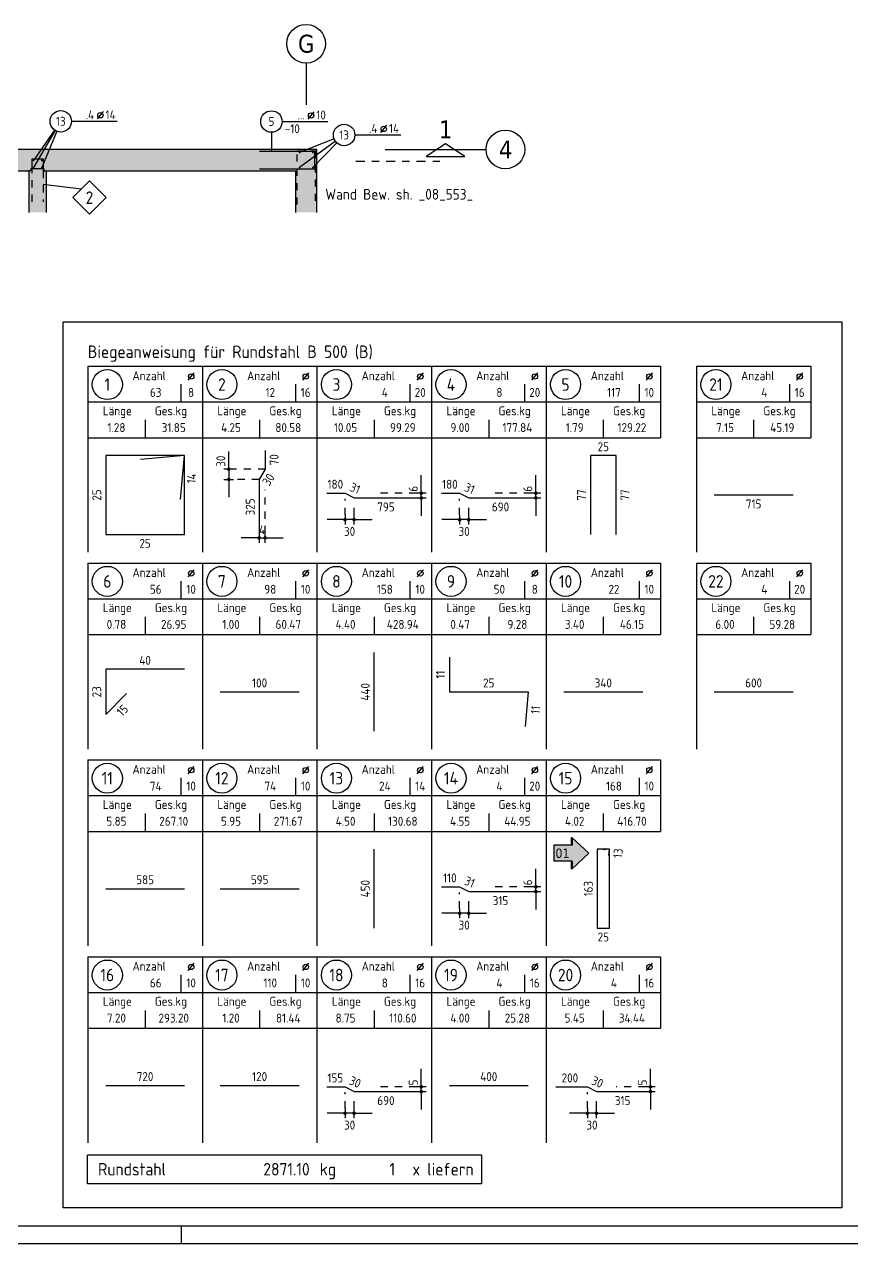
# Model space of a CAD drawing. Extents: x 40 to 135.7, y -30.7 to 14.6.
# Drawn here: x 78.21 to 89.77, y -19.01 to -1.98 of the extents above; entities that cross this region are included whole.
import ezdxf
from ezdxf.enums import TextEntityAlignment as Align

# ---------------------------------------------------------------- set-up
doc = ezdxf.new("R2010")
doc.units = 0
doc.header["$LTSCALE"] = 0.5
for name, pattern in [('AUSGEZOGEN', [1000.01, 1000, 0.01]), ('HIDDEN2', [0.187, 0.125, -0.062]), ('HIDDEN4', [0.12, 0.02, -0.1]), ('PUNKT', [0.175, 0.05, -0.125]), ('STRICHPUNKT2', [0.55, 0.25, -0.125, 0.05, -0.125])]:
    doc.linetypes.add(name, pattern=pattern)
for name, color, linetype in [('ACHSEN', 7, 'Continuous'), ('BETON', 7, 'Continuous'), ('DRUEBER', 7, 'Continuous'), ('EG', 7, 'Continuous'), ('grau_hell', 7, 'Continuous'), ('grau_mittel', 7, 'Continuous'), ('HBT', 7, 'Continuous'), ('HILFE', 7, 'Continuous'), ('index', 7, 'Continuous'), ('MASSE', 7, 'Continuous'), ('OBJEKT', 7, 'Continuous'), ('RAHMEN', 7, 'Continuous'), ('RND', 7, 'Continuous'), ('RND_BILD', 7, 'Continuous'), ('SCHNITTE', 7, 'Continuous'), ('SFP_Achsen', 7, 'Continuous'), ('TEXT', 7, 'Continuous')]:
    doc.layers.add(name, color=color, linetype=linetype)
doc.styles.add('helv', font='tahoma.ttf')
doc.styles.add('txt', font='isocp.shx')
doc.dimstyles.new('DOT_I', dxfattribs={"dimscale": 0.5, "dimtxt": 0.25, "dimasz": 0.25, "dimexe": 0.1, "dimexo": 0.3, "dimgap": 0.1, "dimtad": 1, "dimdec": 3, "dimzin": 3, "dimtxsty": 'txt', "dimblk": 'DOT', "dimblk1": 'DOT', "dimblk2": 'DOT', "dimsah": 1, "dimcen": 0.1, "dimse1": 1, "dimse2": 1, "dimazin": 0, "dimtfac": 1, "dimtdec": 4, "dimtix": 1, "dimtmove": 2, "dimatfit": 3, "dimfxl": 0, "dimtvp": 1, "dimtolj": 1, "dimtzin": 0, "dimarcsym": 0})

# ---------------------------------------------------------------- blocks, each defined once
blk = doc.blocks.new('SCHN-1')
at = {"layer": 'SCHNITTE', "color": 5, "linetype": 'Continuous'}
blk.add_lwpolyline([(0.54, 0.125), (0, 0.485), (-0.54, 0.125)], close=True, dxfattribs=at)
at = {"layer": 'SCHNITTE', "color": 6, "linetype": 'Continuous', "style": 'helv'}
blk.add_attdef('SCHN-1', text='', height=0.5, dxfattribs=at).set_placement((0, 0.635), align=Align.CENTER)
blk = doc.blocks.new('RND_LEI')
at = {"layer": 'RND', "color": 7, "linetype": 'Continuous'}
blk.add_line((1.022, 0.066), (1.19, 0.27), dxfattribs=at)
for centre, radius in [((0, 0), 0.3), ((1.106, 0.168), 0.075)]:
    blk.add_circle(centre, radius, dxfattribs=at)
at = {"layer": 'RND', "color": 7, "linetype": 'Continuous', "style": 'txt'}
blk.add_attdef('POSL', text='', height=0.25, dxfattribs=at).set_placement((0, 0), align=Align.MIDDLE)
blk.add_attdef('ANZ', text='', height=0.25, dxfattribs=at).set_placement((0.931, 0.057), align=Align.RIGHT)
for tag, p in [('DUM', (1.253, 0.057)), ('ABSTD', (1.674, 0.057)), ('POSTXT', (0.374, -0.327))]:
    blk.add_attdef(tag, p, '', height=0.25, dxfattribs=at)
blk = doc.blocks.new('DOT')
at = {"layer": 'MASSE', "color": 7, "linetype": 'Continuous'}
for p, q in [((0, 0), (-1, 0)), ((0, 0.54), (0, -0.54))]:
    blk.add_line(p, q, dxfattribs=at)
at = {"layer": 'MASSE', "color": 7, "linetype": 'Continuous', "const_width": 0.2}
blk.add_lwpolyline([(-0.1, 0, 1), (0.1, 0, 1)], format="xyb", close=True, dxfattribs=at)
blk = doc.blocks.new('*D52')
at = {"layer": 'DEFPOINTS', "color": 0, "linetype": 'AUSGEZOGEN', "transparency": 16777216}
for p in [(81.492, -9.152), (81.576, -9.152), (81.576, -9.152)]:
    blk.add_point(p, dxfattribs=at)
at = {"layer": 'RND_BILD', "color": 0, "linetype": 'AUSGEZOGEN', "lineweight": -2, "transparency": 16777216}
for p, q in [((81.367, -9.152), (81.242, -9.152)), ((81.492, -9.152), (81.576, -9.152)), ((81.701, -9.152), (81.826, -9.152))]:
    blk.add_line(p, q, dxfattribs=at)
at = {"layer": 'RND_BILD', "color": 0, "linetype": 'AUSGEZOGEN', "lineweight": -2, "transparency": 16777216, "xscale": 0.125, "yscale": 0.125, "zscale": 0.125}
blk.add_blockref('DOT', (81.492, -9.152), dxfattribs=at)
at = {"layer": 'RND_BILD', "color": 0, "linetype": 'AUSGEZOGEN', "lineweight": -2, "transparency": 16777216, "xscale": 0.125, "yscale": 0.125, "zscale": 0.125, "rotation": 180}
blk.add_blockref('DOT', (81.576, -9.152), dxfattribs=at)
at = {"layer": 'RND_BILD', "color": 0, "linetype": 'AUSGEZOGEN', "transparency": 16777216, "insert": (81.534, -9.039), "char_height": 0.125, "attachment_point": 5, "style": 'txt'}
blk.add_mtext('\\A1;4', dxfattribs=at)
blk = doc.blocks.new('*D53')
at = {"layer": 'DEFPOINTS', "color": 0, "linetype": 'AUSGEZOGEN', "transparency": 16777216}
for p in [(81.068, -8.192), (81.068, -8.334), (81.068, -8.334)]:
    blk.add_point(p, dxfattribs=at)
at = {"layer": 'MASSE', "color": 0, "linetype": 'AUSGEZOGEN', "lineweight": -2, "transparency": 16777216}
for p, q in [((81.068, -8.067), (81.068, -7.942)), ((81.068, -8.192), (81.068, -8.334)), ((81.068, -8.459), (81.068, -8.584))]:
    blk.add_line(p, q, dxfattribs=at)
at = {"layer": 'MASSE', "color": 0, "linetype": 'AUSGEZOGEN', "lineweight": -2, "transparency": 16777216, "xscale": 0.125, "yscale": 0.125, "zscale": 0.125}
for p, rotation in [((81.068, -8.192), 270), ((81.068, -8.334), 90)]:
    blk.add_blockref('DOT', p, dxfattribs=dict(at, rotation=rotation))
at = {"layer": 'MASSE', "color": 0, "linetype": 'AUSGEZOGEN', "transparency": 16777216, "insert": (80.956, -8.079), "char_height": 0.125, "attachment_point": 5, "rotation": 90, "style": 'txt'}
blk.add_mtext('\\A1;30', dxfattribs=at)
blk = doc.blocks.new('*D56')
at = {"layer": 'DEFPOINTS', "color": 0, "linetype": 'AUSGEZOGEN', "transparency": 16777216}
for p in [(83.757, -8.526), (83.757, -8.526), (83.757, -8.593)]:
    blk.add_point(p, dxfattribs=at)
at = {"layer": 'RND_BILD', "color": 0, "linetype": 'AUSGEZOGEN', "lineweight": -2, "transparency": 16777216}
for p, q in [((83.757, -8.401), (83.757, -8.276)), ((83.757, -8.593), (83.757, -8.526)), ((83.757, -8.718), (83.757, -8.843))]:
    blk.add_line(p, q, dxfattribs=at)
at = {"layer": 'RND_BILD', "color": 0, "linetype": 'AUSGEZOGEN', "lineweight": -2, "transparency": 16777216, "xscale": 0.125, "yscale": 0.125, "zscale": 0.125}
for p, rotation in [((83.757, -8.526), 270), ((83.757, -8.593), 90)]:
    blk.add_blockref('DOT', p, dxfattribs=dict(at, rotation=rotation))
at = {"layer": 'RND_BILD', "color": 0, "linetype": 'AUSGEZOGEN', "transparency": 16777216, "insert": (83.644, -8.465), "char_height": 0.125, "attachment_point": 5, "rotation": 90, "style": 'txt'}
blk.add_mtext('\\A1;6', dxfattribs=at)
blk = doc.blocks.new('*D57')
at = {"layer": 'DEFPOINTS', "color": 0, "linetype": 'AUSGEZOGEN', "transparency": 16777216}
for p in [(82.692, -8.896), (82.692, -8.896), (82.819, -8.896)]:
    blk.add_point(p, dxfattribs=at)
at = {"layer": 'MASSE', "color": 0, "linetype": 'AUSGEZOGEN', "lineweight": -2, "transparency": 16777216}
for p, q in [((82.567, -8.896), (82.442, -8.896)), ((82.819, -8.896), (82.692, -8.896)), ((82.944, -8.896), (83.069, -8.896))]:
    blk.add_line(p, q, dxfattribs=at)
at = {"layer": 'MASSE', "color": 0, "linetype": 'AUSGEZOGEN', "lineweight": -2, "transparency": 16777216, "xscale": 0.125, "yscale": 0.125, "zscale": 0.125}
blk.add_blockref('DOT', (82.692, -8.896), dxfattribs=at)
at = {"layer": 'MASSE', "color": 0, "linetype": 'AUSGEZOGEN', "lineweight": -2, "transparency": 16777216, "xscale": 0.125, "yscale": 0.125, "zscale": 0.125, "rotation": 180}
blk.add_blockref('DOT', (82.819, -8.896), dxfattribs=at)
at = {"layer": 'MASSE', "color": 0, "linetype": 'AUSGEZOGEN', "transparency": 16777216, "insert": (82.755, -9.061), "char_height": 0.125, "attachment_point": 5, "style": 'txt'}
blk.add_mtext('\\A1;30', dxfattribs=at)
blk = doc.blocks.new('*D58')
at = {"layer": 'DEFPOINTS', "color": 0, "linetype": 'AUSGEZOGEN', "transparency": 16777216}
for p in [(85.357, -8.526), (85.357, -8.526), (85.357, -8.593)]:
    blk.add_point(p, dxfattribs=at)
at = {"layer": 'RND_BILD', "color": 0, "linetype": 'AUSGEZOGEN', "lineweight": -2, "transparency": 16777216}
for p, q in [((85.357, -8.401), (85.357, -8.276)), ((85.357, -8.593), (85.357, -8.526)), ((85.357, -8.718), (85.357, -8.843))]:
    blk.add_line(p, q, dxfattribs=at)
at = {"layer": 'RND_BILD', "color": 0, "linetype": 'AUSGEZOGEN', "lineweight": -2, "transparency": 16777216, "xscale": 0.125, "yscale": 0.125, "zscale": 0.125}
for p, rotation in [((85.357, -8.526), 270), ((85.357, -8.593), 90)]:
    blk.add_blockref('DOT', p, dxfattribs=dict(at, rotation=rotation))
at = {"layer": 'RND_BILD', "color": 0, "linetype": 'AUSGEZOGEN', "transparency": 16777216, "insert": (85.244, -8.465), "char_height": 0.125, "attachment_point": 5, "rotation": 90, "style": 'txt'}
blk.add_mtext('\\A1;6', dxfattribs=at)
blk = doc.blocks.new('*D59')
at = {"layer": 'DEFPOINTS', "color": 0, "linetype": 'AUSGEZOGEN', "transparency": 16777216}
for p in [(84.292, -8.896), (84.292, -8.896), (84.419, -8.896)]:
    blk.add_point(p, dxfattribs=at)
at = {"layer": 'MASSE', "color": 0, "linetype": 'AUSGEZOGEN', "lineweight": -2, "transparency": 16777216}
for p, q in [((84.167, -8.896), (84.042, -8.896)), ((84.419, -8.896), (84.292, -8.896)), ((84.544, -8.896), (84.669, -8.896))]:
    blk.add_line(p, q, dxfattribs=at)
at = {"layer": 'MASSE', "color": 0, "linetype": 'AUSGEZOGEN', "lineweight": -2, "transparency": 16777216, "xscale": 0.125, "yscale": 0.125, "zscale": 0.125}
blk.add_blockref('DOT', (84.292, -8.896), dxfattribs=at)
at = {"layer": 'MASSE', "color": 0, "linetype": 'AUSGEZOGEN', "lineweight": -2, "transparency": 16777216, "xscale": 0.125, "yscale": 0.125, "zscale": 0.125, "rotation": 180}
blk.add_blockref('DOT', (84.419, -8.896), dxfattribs=at)
at = {"layer": 'MASSE', "color": 0, "linetype": 'AUSGEZOGEN', "transparency": 16777216, "insert": (84.355, -9.061), "char_height": 0.125, "attachment_point": 5, "style": 'txt'}
blk.add_mtext('\\A1;30', dxfattribs=at)
blk = doc.blocks.new('A1-35-0')
at = {"layer": 'RAHMEN', "color": 5}
blk.add_line((2, 0.5), (118.4, 0.5), dxfattribs=at)
at = {"layer": 'RAHMEN', "color": 7}
blk.add_line((80.9, 0), (80.9, 0.5), dxfattribs=at)
at = {"layer": 'RAHMEN'}
blk.add_line((0, 0), (118.9, 0), dxfattribs=at)
blk = doc.blocks.new('*D65')
at = {"layer": 'DEFPOINTS', "color": 0, "linetype": 'AUSGEZOGEN', "transparency": 16777216}
for p in [(85.357, -14.026), (85.357, -14.026), (85.357, -14.093)]:
    blk.add_point(p, dxfattribs=at)
at = {"layer": 'RND_BILD', "color": 0, "linetype": 'AUSGEZOGEN', "lineweight": -2, "transparency": 16777216}
for p, q in [((85.357, -13.901), (85.357, -13.776)), ((85.357, -14.093), (85.357, -14.026)), ((85.357, -14.218), (85.357, -14.343))]:
    blk.add_line(p, q, dxfattribs=at)
at = {"layer": 'RND_BILD', "color": 0, "linetype": 'AUSGEZOGEN', "lineweight": -2, "transparency": 16777216, "xscale": 0.125, "yscale": 0.125, "zscale": 0.125}
for p, rotation in [((85.357, -14.026), 270), ((85.357, -14.093), 90)]:
    blk.add_blockref('DOT', p, dxfattribs=dict(at, rotation=rotation))
at = {"layer": 'RND_BILD', "color": 0, "linetype": 'AUSGEZOGEN', "transparency": 16777216, "insert": (85.244, -13.965), "char_height": 0.125, "attachment_point": 5, "rotation": 90, "style": 'txt'}
blk.add_mtext('\\A1;6', dxfattribs=at)
blk = doc.blocks.new('*D66')
at = {"layer": 'DEFPOINTS', "color": 0, "linetype": 'AUSGEZOGEN', "transparency": 16777216}
for p in [(84.292, -14.396), (84.292, -14.396), (84.419, -14.396)]:
    blk.add_point(p, dxfattribs=at)
at = {"layer": 'MASSE', "color": 0, "linetype": 'AUSGEZOGEN', "lineweight": -2, "transparency": 16777216}
for p, q in [((84.167, -14.396), (84.042, -14.396)), ((84.419, -14.396), (84.292, -14.396)), ((84.544, -14.396), (84.669, -14.396))]:
    blk.add_line(p, q, dxfattribs=at)
at = {"layer": 'MASSE', "color": 0, "linetype": 'AUSGEZOGEN', "lineweight": -2, "transparency": 16777216, "xscale": 0.125, "yscale": 0.125, "zscale": 0.125}
blk.add_blockref('DOT', (84.292, -14.396), dxfattribs=at)
at = {"layer": 'MASSE', "color": 0, "linetype": 'AUSGEZOGEN', "lineweight": -2, "transparency": 16777216, "xscale": 0.125, "yscale": 0.125, "zscale": 0.125, "rotation": 180}
blk.add_blockref('DOT', (84.419, -14.396), dxfattribs=at)
at = {"layer": 'MASSE', "color": 0, "linetype": 'AUSGEZOGEN', "transparency": 16777216, "insert": (84.355, -14.561), "char_height": 0.125, "attachment_point": 5, "style": 'txt'}
blk.add_mtext('\\A1;30', dxfattribs=at)
blk = doc.blocks.new('*D67')
at = {"layer": 'DEFPOINTS', "color": 0, "linetype": 'AUSGEZOGEN', "transparency": 16777216}
for p in [(86.957, -16.82), (86.957, -16.82), (86.957, -16.887)]:
    blk.add_point(p, dxfattribs=at)
at = {"layer": 'RND_BILD', "color": 0, "linetype": 'AUSGEZOGEN', "lineweight": -2, "transparency": 16777216}
for p, q in [((86.957, -16.695), (86.957, -16.57)), ((86.957, -16.887), (86.957, -16.82)), ((86.957, -17.012), (86.957, -17.137))]:
    blk.add_line(p, q, dxfattribs=at)
at = {"layer": 'RND_BILD', "color": 0, "linetype": 'AUSGEZOGEN', "lineweight": -2, "transparency": 16777216, "xscale": 0.125, "yscale": 0.125, "zscale": 0.125}
for p, rotation in [((86.957, -16.82), 270), ((86.957, -16.887), 90)]:
    blk.add_blockref('DOT', p, dxfattribs=dict(at, rotation=rotation))
at = {"layer": 'RND_BILD', "color": 0, "linetype": 'AUSGEZOGEN', "transparency": 16777216, "insert": (86.844, -16.76), "char_height": 0.125, "attachment_point": 5, "rotation": 90, "style": 'txt'}
blk.add_mtext('\\A1;5', dxfattribs=at)
blk = doc.blocks.new('*D68')
at = {"layer": 'DEFPOINTS', "color": 0, "linetype": 'AUSGEZOGEN', "transparency": 16777216}
for p in [(86.076, -17.19), (86.076, -17.19), (86.203, -17.19)]:
    blk.add_point(p, dxfattribs=at)
at = {"layer": 'MASSE', "color": 0, "linetype": 'AUSGEZOGEN', "lineweight": -2, "transparency": 16777216}
for p, q in [((85.951, -17.19), (85.826, -17.19)), ((86.203, -17.19), (86.076, -17.19)), ((86.328, -17.19), (86.453, -17.19))]:
    blk.add_line(p, q, dxfattribs=at)
at = {"layer": 'MASSE', "color": 0, "linetype": 'AUSGEZOGEN', "lineweight": -2, "transparency": 16777216, "xscale": 0.125, "yscale": 0.125, "zscale": 0.125}
blk.add_blockref('DOT', (86.076, -17.19), dxfattribs=at)
at = {"layer": 'MASSE', "color": 0, "linetype": 'AUSGEZOGEN', "lineweight": -2, "transparency": 16777216, "xscale": 0.125, "yscale": 0.125, "zscale": 0.125, "rotation": 180}
blk.add_blockref('DOT', (86.203, -17.19), dxfattribs=at)
at = {"layer": 'MASSE', "color": 0, "linetype": 'AUSGEZOGEN', "transparency": 16777216, "insert": (86.14, -17.355), "char_height": 0.125, "attachment_point": 5, "style": 'txt'}
blk.add_mtext('\\A1;30', dxfattribs=at)
blk = doc.blocks.new('*D69')
at = {"layer": 'DEFPOINTS', "color": 0, "linetype": 'AUSGEZOGEN', "transparency": 16777216}
for p in [(83.757, -16.82), (83.757, -16.82), (83.757, -16.887)]:
    blk.add_point(p, dxfattribs=at)
at = {"layer": 'RND_BILD', "color": 0, "linetype": 'AUSGEZOGEN', "lineweight": -2, "transparency": 16777216}
for p, q in [((83.757, -16.695), (83.757, -16.57)), ((83.757, -16.887), (83.757, -16.82)), ((83.757, -17.012), (83.757, -17.137))]:
    blk.add_line(p, q, dxfattribs=at)
at = {"layer": 'RND_BILD', "color": 0, "linetype": 'AUSGEZOGEN', "lineweight": -2, "transparency": 16777216, "xscale": 0.125, "yscale": 0.125, "zscale": 0.125}
for p, rotation in [((83.757, -16.82), 270), ((83.757, -16.887), 90)]:
    blk.add_blockref('DOT', p, dxfattribs=dict(at, rotation=rotation))
at = {"layer": 'RND_BILD', "color": 0, "linetype": 'AUSGEZOGEN', "transparency": 16777216, "insert": (83.644, -16.76), "char_height": 0.125, "attachment_point": 5, "rotation": 90, "style": 'txt'}
blk.add_mtext('\\A1;5', dxfattribs=at)
blk = doc.blocks.new('*D70')
at = {"layer": 'DEFPOINTS', "color": 0, "linetype": 'AUSGEZOGEN', "transparency": 16777216}
for p in [(82.692, -17.19), (82.692, -17.19), (82.819, -17.19)]:
    blk.add_point(p, dxfattribs=at)
at = {"layer": 'MASSE', "color": 0, "linetype": 'AUSGEZOGEN', "lineweight": -2, "transparency": 16777216}
for p, q in [((82.567, -17.19), (82.442, -17.19)), ((82.819, -17.19), (82.692, -17.19)), ((82.944, -17.19), (83.069, -17.19))]:
    blk.add_line(p, q, dxfattribs=at)
at = {"layer": 'MASSE', "color": 0, "linetype": 'AUSGEZOGEN', "lineweight": -2, "transparency": 16777216, "xscale": 0.125, "yscale": 0.125, "zscale": 0.125}
blk.add_blockref('DOT', (82.692, -17.19), dxfattribs=at)
at = {"layer": 'MASSE', "color": 0, "linetype": 'AUSGEZOGEN', "lineweight": -2, "transparency": 16777216, "xscale": 0.125, "yscale": 0.125, "zscale": 0.125, "rotation": 180}
blk.add_blockref('DOT', (82.819, -17.19), dxfattribs=at)
at = {"layer": 'MASSE', "color": 0, "linetype": 'AUSGEZOGEN', "transparency": 16777216, "insert": (82.755, -17.355), "char_height": 0.125, "attachment_point": 5, "style": 'txt'}
blk.add_mtext('\\A1;30', dxfattribs=at)
blk = doc.blocks.new('RND_LIS2')
at = {"layer": 'RND', "color": 3, "linetype": 'Continuous'}
for p, q in [((0, 0), (0, -5.2)), ((0, 0), (3.2, 0)), ((3.2, 0), (3.2, -2)), ((2.6, -0.503), (2.6, -1)), ((0, -1), (3.2, -1)), ((1.6, -1.503), (1.6, -2)), ((0, -2), (3.2, -2))]:
    blk.add_line(p, q, dxfattribs=at)
at = {"layer": 'RND', "color": 7, "linetype": 'Continuous'}
blk.add_line((2.805, -0.39), (2.973, -0.186), dxfattribs=at)
at = {"layer": 'RND', "color": 1, "linetype": 'Continuous'}
blk.add_circle((0.545, -0.513), 0.42, dxfattribs=at)
at = {"layer": 'RND', "color": 7, "linetype": 'Continuous'}
blk.add_circle((2.889, -0.288), 0.075, dxfattribs=at)
at = {"layer": 'RND', "color": 7, "linetype": 'Continuous', "style": 'txt'}
for s, p in [('Anzahl', (1.249, -0.391)), ('Länge', (0.42, -1.373)), ('Ges.kg', (1.872, -1.373))]:
    blk.add_text(s, height=0.25, dxfattribs=at).set_placement(p)
at = {"layer": 'RND', "color": 1, "linetype": 'Continuous', "style": 'txt'}
blk.add_attdef('POS1', text='', height=0.35, dxfattribs=at).set_placement((0.545, -0.513), align=Align.MIDDLE)
at = {"layer": 'RND', "color": 7, "linetype": 'Continuous', "style": 'txt'}
for tag, p in [('STK1', (1.897, -0.859)), ('DS1', (2.885, -0.859)), ('LANG1', (0.8, -1.841)), ('GEW', (2.4, -1.841))]:
    blk.add_attdef(tag, text='', height=0.25, dxfattribs=at).set_placement(p, align=Align.CENTER)
blk = doc.blocks.new('RND_SUM')
at = {"layer": 'RND', "color": 5, "linetype": 'Continuous'}
for p, q in [((0, 0), (0, 0.8)), ((11, 0.8), (0, 0.8)), ((11, 0.8), (11, 0)), ((11, 0), (0, 0))]:
    blk.add_line(p, q, dxfattribs=at)
at = {"layer": 'RND', "color": 1, "linetype": 'Continuous', "style": 'txt'}
for s, p in [('Rundstahl', (0.292, 0.235)), ('kg', (6.483, 0.235))]:
    blk.add_text(s, height=0.35, dxfattribs=at).set_placement(p)
blk.add_text('x liefern', height=0.35, dxfattribs=at).set_placement((10.784, 0.235), align=Align.RIGHT)
for tag, p in [('RND-S', (6.203, 0.235)), ('RND-Z', (8.59, 0.235))]:
    blk.add_attdef(tag, text='', height=0.35, dxfattribs=at).set_placement(p, align=Align.RIGHT)
blk = doc.blocks.new('hin_ind5')
at = {"layer": 'grau_hell', "linetype": 'AUSGEZOGEN'}
h = blk.add_hatch(color=9, dxfattribs=at)
h.dxf.hatch_style = 2
h.paths.add_polyline_path([(0, 0), (0.619, -0.577), (0.619, -0.3), (1.306, -0.3), (1.306, 0.3), (0.619, 0.3), (0.619, 0.577)])
h.paths.add_polyline_path([(0.34, -0.274), (1.311, -0.274), (1.311, 0.274), (0.34, 0.274)], flags=9)
at = {"layer": 'OBJEKT', "linetype": 'AUSGEZOGEN'}
for points in [[(0.619, 0.3), (0.66, 0.3), (0.66, 0.577), (0.619, 0.577)], [(0.619, -0.577), (0.66, -0.577), (0.66, -0.3), (0.619, -0.3)]]:
    blk.add_hatch(color=1, dxfattribs=at).paths.add_polyline_path(points)
at = {"layer": 'OBJEKT', "color": 1, "linetype": 'AUSGEZOGEN'}
for p, q in [((0, 0), (0.619, 0.577)), ((0.619, 0.577), (0.619, 0.3)), ((0.619, 0.577), (0.66, 0.577)), ((0.66, 0.577), (0.66, 0.3)), ((0, 0), (0.619, -0.577)), ((0.619, 0.3), (1.306, 0.3)), ((1.306, 0.3), (1.306, -0.3)), ((0.619, -0.3), (0.619, -0.577)), ((0.619, -0.3), (1.306, -0.3)), ((0.66, -0.3), (0.66, -0.577))]:
    blk.add_line(p, q, dxfattribs=at)
at = {"layer": 'OBJEKT', "color": 7, "linetype": 'AUSGEZOGEN'}
blk.add_line((0.619, -0.577), (0.66, -0.577), dxfattribs=at)
at = {"layer": 'index', "color": 1, "linetype": 'Continuous', "style": 'helv'}
blk.add_attdef('INDEX', text='', height=0.35, rotation=360, dxfattribs=at).set_placement((1.259, 0), align=Align.MIDDLE_RIGHT)

msp = doc.modelspace()

# ---------------------------------------------------------------- hatches: boundary and pattern name
at = {"layer": 'EG', "linetype": 'AUSGEZOGEN'}
h = msp.add_hatch(dxfattribs=at)
h.set_pattern_fill('DOTS', scale=0.8, double=1)
h.set_pattern_definition([(0, (-35.286567, 336.182984), (0.025, 0.05), [0, -0.05])])
h.paths.add_polyline_path([(53.5484, -4.0236), (53.5484, -3.7236), (53.2484, -3.7236), (53.2484, -4.0236)])
h.paths.add_polyline_path([(60.7484, -3.7236), (60.7484, -4.0236), (61.0484, -4.0236), (61.0484, -3.7236)])
h.paths.add_polyline_path([(68.5484, -4.0236), (68.5484, -3.7236), (68.2484, -3.7236), (68.2484, -4.0236)])
h.paths.add_polyline_path([(43.3734, -4.6035), (43.5334, -4.6035), (43.5334, -4.0236), (47.0234, -4.0236), (47.0234, -4.6035), (47.2734, -4.6035), (47.2734, -4.0236), (49.5234, -4.0236), (49.5234, -4.6035), (49.7734, -4.6035), (49.7734, -3.7236), (43.3734, -3.7236)])
h.paths.add_polyline_path([(81.9984, -4.6035), (82.2984, -4.6035), (82.2984, -3.7236), (75.7734, -3.7236), (75.7734, -4.6035), (76.0234, -4.6035), (76.0234, -4.0236), (78.2734, -4.0236), (78.2734, -4.6035), (78.5234, -4.6035), (78.5234, -4.0236), (81.9984, -4.0236)])

# ---------------------------------------------------------------- linework, layer by layer
at = {"layer": 'ACHSEN', "color": 140, "linetype": 'AUSGEZOGEN'}
for p, q in [((82.1484, -2.5174), (82.1484, -3.0993)), ((83.252, -3.7236), (84.6611, -3.7236))]:
    msp.add_line(p, q, dxfattribs=at)
at = {"layer": 'BETON', "color": 6, "linetype": 'AUSGEZOGEN', "lineweight": -2}
for points in [[(82.2984, -4.6035), (82.2984, -3.7236), (75.7734, -3.7236), (75.7734, -4.6035)], [(76.0234, -4.6035), (76.0234, -4.0236), (78.2734, -4.0236), (78.2734, -4.6035)], [(78.5234, -4.6035), (78.5234, -4.0236), (81.9984, -4.0236), (81.9984, -4.6035)]]:
    msp.add_lwpolyline(points, dxfattribs=at)
at = {"layer": 'DRUEBER', "color": 7, "linetype": 'PUNKT', "lineweight": -2}
for points in [[(82.2984, -3.7236), (75.7734, -3.7236), (75.7734, -4.6035)], [(82.2984, -4.6035), (82.2984, -3.7236)], [(76.0234, -4.6035), (76.0234, -4.0236), (78.2734, -4.0236), (78.2734, -4.6035)], [(78.5234, -4.6035), (78.5234, -4.0236), (81.9984, -4.0236), (81.9984, -4.6035)]]:
    msp.add_lwpolyline(points, dxfattribs=at)
at = {"layer": 'grau_mittel', "color": 61, "linetype": 'AUSGEZOGEN'}
msp.add_solid([(75.7734, -3.7236), (82.2984, -3.7236), (75.7734, -4.0236), (82.2984, -4.0236)], dxfattribs=at)
at = {"layer": 'HBT', "color": 102, "linetype": 'AUSGEZOGEN'}
for p, q in [((78.3054, -4.0236), (78.2734, -4.0236)), ((78.4914, -4.0236), (78.5234, -4.0236))]:
    msp.add_line(p, q, dxfattribs=at)
at = {"layer": 'HBT', "color": 1, "linetype": 'AUSGEZOGEN'}
msp.add_lwpolyline([(78.3214, -3.9936), (78.3214, -3.8536), (78.4754, -3.8536), (78.4754, -3.9936)], dxfattribs=at)
msp.add_lwpolyline([(78.3214, -3.9936), (78.3214, -3.8536), (78.4754, -3.8536), (78.4754, -3.9936)], dxfattribs=at)
at = {"layer": 'HBT', "color": 102, "linetype": 'AUSGEZOGEN'}
msp.add_lwpolyline([(78.4914, -4.0236), (78.4914, -3.9936), (78.3054, -3.9936), (78.3054, -4.0236)], dxfattribs=at)
at = {"layer": 'HBT', "color": 1, "linetype": 'HIDDEN2'}
for points in [[(78.3214, -4.4536), (78.3214, -4.0236), (78.3214, -3.9936)], [(78.4754, -3.9936), (78.4754, -4.0236), (78.4754, -4.4536)]]:
    msp.add_lwpolyline(points, dxfattribs=at)
at = {"layer": 'HBT', "color": 1, "linetype": 'Continuous'}
msp.add_lwpolyline([(78.8886, -4.3964), (79.1219, -4.1631), (79.3553, -4.3964), (79.1219, -4.6298)], close=True, dxfattribs=at)
at = {"layer": 'HILFE', "color": 102, "linetype": 'AUSGEZOGEN'}
msp.add_line((79.0052, -4.2798), (78.4754, -4.2151), dxfattribs=at)
at = {"layer": 'RND', "color": 7, "linetype": 'AUSGEZOGEN'}
for p, q in [((78.8712, -3.3301), (79.5112, -3.3301)), ((81.8136, -3.3337), (82.4536, -3.3337)), ((82.8286, -3.5215), (83.4686, -3.5215))]:
    msp.add_line(p, q, dxfattribs=at)
at = {"layer": 'RND', "color": 102, "linetype": 'AUSGEZOGEN'}
for p, q in [((78.6356, -3.4533), (78.3408, -3.8777)), ((78.645, -3.4593), (78.3408, -3.9757)), ((78.6644, -3.469), (78.4574, -3.9757)), ((81.6636, -3.4837), (81.6636, -3.7486)), ((82.539, -3.5764), (82.0553, -3.7668)), ((82.5574, -3.6098), (82.0553, -3.9757)), ((82.5748, -3.6298), (82.2431, -3.9757))]:
    msp.add_line(p, q, dxfattribs=at)
at = {"layer": 'RND', "color": 1, "linetype": 'HIDDEN2'}
msp.add_lwpolyline([(82.0251, -4.4936), (82.0251, -3.7436), (82.2751, -3.7436), (82.2751, -4.4936)], dxfattribs=at)
at = {"layer": 'RND', "color": 7, "linetype": 'AUSGEZOGEN', "const_width": 0.0125}
for points in [[(78.3346, -3.8777, 1), (78.3471, -3.8777, 1)], [(78.4512, -3.8777, 1), (78.4637, -3.8777, 1)], [(82.0491, -3.7668, 1), (82.0616, -3.7668, 1)], [(82.2368, -3.7668, 1), (82.2493, -3.7668, 1)], [(78.3346, -3.9757, 1), (78.3471, -3.9757, 1)], [(78.4512, -3.9757, 1), (78.4637, -3.9757, 1)], [(82.0491, -3.9757, 1), (82.0616, -3.9757, 1)], [(82.2368, -3.9757, 1), (82.2493, -3.9757, 1)]]:
    msp.add_lwpolyline(points, format="xyb", close=True, dxfattribs=at)
at = {"layer": 'RND', "color": 1, "linetype": 'AUSGEZOGEN'}
msp.add_lwpolyline([(81.4953, -3.7486), (82.2653, -3.7486), (82.2653, -3.9986), (81.4953, -3.9986)], dxfattribs=at)
at = {"layer": 'RND_BILD', "color": 7, "linetype": 'HIDDEN4'}
for p, q in [((81.5761, -8.1915), (81.1357, -8.1915)), ((81.4919, -8.3342), (81.1357, -8.3342)), ((81.5761, -9.0844), (81.5761, -8.4809)), ((82.6917, -8.8287), (82.6917, -8.6031)), ((82.8188, -8.8287), (82.8188, -8.6539)), ((83.6892, -8.5263), (83.096, -8.5263)), ((84.2917, -8.8287), (84.2917, -8.6031)), ((84.4188, -8.8287), (84.4188, -8.6539)), ((85.2892, -8.5263), (84.696, -8.5263)), ((84.2917, -14.3287), (84.2917, -14.1031)), ((85.2892, -14.0263), (84.696, -14.0263)), ((84.4188, -14.3287), (84.4188, -14.1539)), ((83.6892, -16.8205), (83.096, -16.8205)), ((86.8892, -16.8205), (86.4806, -16.8205)), ((82.6917, -17.1228), (82.6917, -16.8972)), ((82.8188, -17.1228), (82.8188, -16.9481)), ((86.0764, -17.1228), (86.0764, -16.8972)), ((86.2035, -17.1228), (86.2035, -16.9481))]:
    msp.add_line(p, q, dxfattribs=at)
at = {"layer": 'RND_BILD', "color": 1, "linetype": 'AUSGEZOGEN'}
msp.add_lwpolyline([(78.7524, -6.1333), (89.6284, -6.1333), (89.6284, -18.5109), (78.7524, -18.5109)], close=True, dxfattribs=at)
for points in [[(80.3951, -8.6155), (80.4488, -8.0019), (79.3488, -8.0019), (79.3488, -9.1019), (80.4488, -9.1019), (80.4488, -8.0019), (79.8352, -8.0556)], [(81.5761, -7.928), (81.5761, -8.1915), (81.4919, -8.3342), (81.4919, -9.1019)], [(86.4774, -9.1019), (86.4774, -8.0019), (86.1202, -8.0019), (86.1202, -9.1019)], [(82.437, -8.5263), (82.6917, -8.5263), (82.8188, -8.5931), (83.7067, -8.5931)], [(84.037, -8.5263), (84.2917, -8.5263), (84.4188, -8.5931), (85.3067, -8.5931)], [(88.9488, -8.5519), (87.8488, -8.5519)], [(83.0988, -11.8519), (83.0988, -10.7519)], [(84.1488, -10.8188), (84.1488, -11.3028), (85.2488, -11.3028), (85.2066, -11.785)], [(80.4488, -10.9856), (79.3488, -10.9856), (79.3488, -11.6181), (79.6405, -11.3264)], [(80.9488, -11.3019), (82.0488, -11.3019)], [(85.7488, -11.3019), (86.8488, -11.3019)], [(87.8488, -11.3019), (88.9488, -11.3019)], [(83.0988, -14.6019), (83.0988, -13.5019)], [(86.3755, -13.5893), (86.3832, -13.5019), (86.2145, -13.5019), (86.2145, -14.6019), (86.3832, -14.6019), (86.3832, -13.5019), (86.2958, -13.5095)], [(79.3488, -14.0519), (80.4488, -14.0519)], [(80.9488, -14.0519), (82.0488, -14.0519)], [(84.037, -14.0263), (84.2917, -14.0263), (84.4188, -14.0931), (85.3067, -14.0931)], [(79.3488, -16.8019), (80.4488, -16.8019)], [(80.9488, -16.8019), (82.0488, -16.8019)], [(82.437, -16.8205), (82.6917, -16.8205), (82.8188, -16.8873), (83.7067, -16.8873)], [(84.1488, -16.8019), (85.2488, -16.8019)], [(85.637, -16.8205), (86.0764, -16.8205), (86.2035, -16.8873), (86.9067, -16.8873)]]:
    msp.add_lwpolyline(points, dxfattribs=at)
at = {"layer": 'SCHNITTE', "color": 5, "linetype": 'STRICHPUNKT2'}
msp.add_line((82.8416, -3.8868), (84.0961, -3.8868), dxfattribs=at)
at = {"layer": 'SFP_Achsen', "color": 7, "linetype": 'AUSGEZOGEN'}
for centre in [(82.1484, -2.247), (84.9316, -3.7236)]:
    msp.add_circle(centre, 0.2705, dxfattribs=at)

# ---------------------------------------------------------------- block references
at = {"layer": 'RAHMEN', "color": 7, "linetype": 'AUSGEZOGEN', "xscale": 0.5, "yscale": 0.5, "zscale": 0.5}
msp.add_blockref('A1-35-0', (39.9553, -19.0109), dxfattribs=at)
at = {"layer": 'RND', "color": 7, "linetype": 'AUSGEZOGEN', "xscale": 0.5, "yscale": 0.5, "zscale": 0.5}
for p, values in [((78.7212, -3.3301), {'POSL': '13', 'DUM': '14', 'ANZ': '.4'}), ((81.6636, -3.3337), {'POSL': '5', 'DUM': '10', 'ANZ': '...', 'POSTXT': '-10'}), ((82.6786, -3.5215), {'POSL': '13', 'DUM': '14', 'ANZ': '.4'})]:
    msp.add_blockref('RND_LEI', p, dxfattribs=at).add_auto_attribs(values)
at = {"layer": 'RND', "color": 7, "linetype": 'AUSGEZOGEN'}
ref = msp.add_blockref('hin_ind5', (86.0953, -13.5572), dxfattribs=dict(at, xscale=-0.375, yscale=0.375, zscale=0.375))
ref.add_attrib('INDEX', '01', dxfattribs={"layer": 'index', "color": 1, "linetype": 'Continuous', "height": 0.13125, "style": 'helv'}).set_placement((85.8274, -13.5572), align=Align.MIDDLE_RIGHT)
at = {"layer": 'RND_BILD', "color": 6, "linetype": 'AUSGEZOGEN', "xscale": 0.5, "yscale": 0.5, "zscale": 0.5}
for p, values in [((79.0988, -6.7519), {'POS1': '1', 'STK1': '63', 'DS1': '8', 'LANG1': '1.28', 'GEW': '31.85'}), ((87.5988, -6.7519), {'POS1': '21', 'STK1': '4', 'DS1': '16', 'LANG1': '7.15', 'GEW': '45.19'})]:
    msp.add_blockref('RND_LIS2', p, dxfattribs=at).add_auto_attribs(values)
at = {"layer": 'RND_BILD', "color": 7, "linetype": 'AUSGEZOGEN', "xscale": 0.5, "yscale": 0.5, "zscale": 0.5}
for name, p, values in [('RND_LIS2', (80.6988, -6.7519), {'POS1': '2', 'STK1': '12', 'DS1': '16', 'LANG1': '4.25', 'GEW': '80.58'}), ('RND_LIS2', (82.2988, -6.7519), {'POS1': '3', 'STK1': '4', 'DS1': '20', 'LANG1': '10.05', 'GEW': '99.29'}), ('RND_LIS2', (83.8988, -6.7519), {'POS1': '4', 'STK1': '8', 'DS1': '20', 'LANG1': '9.00', 'GEW': '177.84'}), ('RND_LIS2', (85.4988, -6.7519), {'POS1': '5', 'STK1': '117', 'DS1': '10', 'LANG1': '1.79', 'GEW': '129.22'}), ('RND_LIS2', (79.0988, -9.5019), {'POS1': '6', 'STK1': '56', 'DS1': '10', 'LANG1': '0.78', 'GEW': '26.95'}), ('RND_LIS2', (80.6988, -9.5019), {'POS1': '7', 'STK1': '98', 'DS1': '10', 'LANG1': '1.00', 'GEW': '60.47'}), ('RND_LIS2', (82.2988, -9.5019), {'POS1': '8', 'STK1': '158', 'DS1': '10', 'LANG1': '4.40', 'GEW': '428.94'}), ('RND_LIS2', (83.8988, -9.5019), {'POS1': '9', 'STK1': '50', 'DS1': '8', 'LANG1': '0.47', 'GEW': '9.28'}), ('RND_LIS2', (85.4988, -9.5019), {'POS1': '10', 'STK1': '22', 'DS1': '10', 'LANG1': '3.40', 'GEW': '46.15'}), ('RND_LIS2', (87.5988, -9.5019), {'POS1': '22', 'STK1': '4', 'DS1': '20', 'LANG1': '6.00', 'GEW': '59.28'}), ('RND_LIS2', (79.0988, -12.2519), {'POS1': '11', 'STK1': '74', 'DS1': '10', 'LANG1': '5.85', 'GEW': '267.10'}), ('RND_LIS2', (80.6988, -12.2519), {'POS1': '12', 'STK1': '74', 'DS1': '10', 'LANG1': '5.95', 'GEW': '271.67'}), ('RND_LIS2', (82.2988, -12.2519), {'POS1': '13', 'STK1': '24', 'DS1': '14', 'LANG1': '4.50', 'GEW': '130.68'}), ('RND_LIS2', (83.8988, -12.2519), {'POS1': '14', 'STK1': '4', 'DS1': '20', 'LANG1': '4.55', 'GEW': '44.95'}), ('RND_LIS2', (85.4988, -12.2519), {'POS1': '15', 'STK1': '168', 'DS1': '10', 'LANG1': '4.02', 'GEW': '416.70'}), ('RND_LIS2', (79.0988, -15.0019), {'POS1': '16', 'STK1': '66', 'DS1': '10', 'LANG1': '7.20', 'GEW': '293.20'}), ('RND_LIS2', (80.6988, -15.0019), {'POS1': '17', 'STK1': '110', 'DS1': '10', 'LANG1': '1.20', 'GEW': '81.44'}), ('RND_LIS2', (82.2988, -15.0019), {'POS1': '18', 'STK1': '8', 'DS1': '16', 'LANG1': '8.75', 'GEW': '110.60'}), ('RND_LIS2', (83.8988, -15.0019), {'POS1': '19', 'STK1': '4', 'DS1': '16', 'LANG1': '4.00', 'GEW': '25.28'}), ('RND_LIS2', (85.4988, -15.0019), {'POS1': '20', 'STK1': '4', 'DS1': '16', 'LANG1': '5.45', 'GEW': '34.44'}), ('RND_SUM', (79.0962, -18.1766), {'RND-S': '2871.10', 'RND-Z': '1'})]:
    msp.add_blockref(name, p, dxfattribs=at).add_auto_attribs(values)
at = {"layer": 'SCHNITTE', "color": 5, "linetype": 'STRICHPUNKT2', "xscale": 0.5, "yscale": 0.5, "zscale": 0.5}
msp.add_blockref('SCHN-1', (84.0961, -3.8868), dxfattribs=at).add_auto_attribs({'SCHN-1': '1'})

# ---------------------------------------------------------------- texts
at = {"layer": 'HBT', "color": 1, "linetype": 'Continuous', "style": 'txt'}
msp.add_attdef('2', text='?', height=0.175, dxfattribs=at).set_placement((79.1219, -4.4844), align=Align.CENTER)
at = {"layer": 'RND_BILD', "color": 7, "linetype": 'AUSGEZOGEN', "style": 'txt'}
for s, p in [('25', (86.2988, -7.8769)), ('180', (82.5559, -8.4013)), ('180', (84.1559, -8.4013)), ('795', (83.2628, -8.7181)), ('690', (84.8628, -8.7181)), ('715', (88.3988, -8.6769)), ('25', (79.8988, -9.2269)), ('40', (79.8988, -10.8606)), ('100', (81.4988, -11.1769)), ('25', (84.6988, -11.1778)), ('340', (86.2988, -11.1769)), ('600', (88.3988, -11.1769)), ('585', (79.8988, -13.9269)), ('595', (81.4988, -13.9269)), ('110', (84.1559, -13.9013)), ('315', (84.8628, -14.2181)), ('25', (86.2988, -14.7269)), ('720', (79.8988, -16.6769)), ('120', (81.4988, -16.6769)), ('155', (82.5559, -16.6955)), ('400', (84.6988, -16.6769)), ('200', (85.8318, -16.6955)), ('690', (83.2628, -17.0123)), ('315', (86.5691, -17.0123))]:
    msp.add_text(s, height=0.125, dxfattribs=at).set_placement(p, align=Align.MIDDLE)
for s, rotation, p in [('70', 90, (81.7011, -8.0597)), ('14', 84.99986, (80.5465, -8.3196)), ('30', 57.38607, (81.6212, -8.3356)), ('25', 90, (79.2238, -8.5519)), ('31', 337.16062, (82.8328, -8.459)), ('31', 337.16062, (84.4328, -8.459)), ('77', 90, (85.9952, -8.5519)), ('77', 90, (86.6024, -8.5519)), ('325', 90, (81.3669, -8.718)), ('11', 90, (84.0238, -11.0608)), ('23', 90, (79.2238, -11.3019)), ('440', 90, (82.9738, -11.3019)), ('15', 45, (79.583, -11.5607)), ('11', 85, (85.3522, -11.5548)), ('13', 84.99986, (86.5039, -13.5565)), ('450', 90, (82.9738, -14.0519)), ('31', 337.16062, (84.4328, -13.959)), ('163', 90, (86.0895, -14.0519)), ('30', 337.16062, (82.8328, -16.7532)), ('30', 337.16062, (86.2174, -16.7532))]:
    msp.add_text(s, height=0.125, rotation=rotation, dxfattribs=at).set_placement(p, align=Align.MIDDLE)
at = {"layer": 'SFP_Achsen', "color": 6, "linetype": 'AUSGEZOGEN', "style": 'helv'}
for s, p in [('G', (82.0343, -2.3713)), ('4', (84.841, -3.8498))]:
    msp.add_text(s, height=0.25, dxfattribs=at).set_placement(p)
at = {"layer": 'TEXT', "color": 1, "linetype": 'AUSGEZOGEN', "style": 'txt'}
for s, height, p in [('Wand Bew. sh. _08_553_', 0.15, (82.4164, -4.4248)), ('Biegeanweisung für Rundstahl B 500 (B)', 0.175, (79.0988, -6.6379))]:
    msp.add_text(s, height=height, dxfattribs=at).set_placement(p)

# ---------------------------------------------------------------- dimensions: what is measured, and where the dimension line sits
at = {"layer": 'MASSE', "color": 7, "linetype": 'AUSGEZOGEN'}
dim = msp.add_linear_dim(base=(81.0682, -8.3342), p1=(81.0682, -8.1915), p2=(81.0682, -8.3342), angle=90, text='30', dimstyle='DOT_I', override={"dimdec": 1, "dimlfac": 100}, dxfattribs=at)
dim.commit()
dim.dimension.update_dxf_attribs({"geometry": '*D53', "text_midpoint": (80.9557, -8.0787), "dimtype": 160})
for base, p1, p2, picture, middle in [((82.6917, -8.8962), (82.8188, -8.8962), (82.6917, -8.8962), '*D57', (82.7553, -9.0609)), ((84.2917, -8.8962), (84.4188, -8.8962), (84.2917, -8.8962), '*D59', (84.3553, -9.0609)), ((84.2917, -14.3962), (84.4188, -14.3962), (84.2917, -14.3962), '*D66', (84.3553, -14.5609)), ((82.6917, -17.1903), (82.8188, -17.1903), (82.6917, -17.1903), '*D70', (82.7553, -17.3551)), ((86.0764, -17.1903), (86.2035, -17.1903), (86.0764, -17.1903), '*D68', (86.1399, -17.3551))]:
    dim = msp.add_linear_dim(base=base, p1=p1, p2=p2, text='30', dimstyle='DOT_I', override={"dimdec": 1, "dimlfac": 100}, dxfattribs=at)
    dim.commit()
    dim.dimension.update_dxf_attribs({"geometry": picture, "text_midpoint": middle, "dimtype": 160})
at = {"layer": 'RND_BILD', "color": 7, "linetype": 'AUSGEZOGEN'}
for base, p1, p2, text, picture, middle in [((83.7567, -8.5263), (83.7567, -8.5931), (83.7567, -8.5263), '6', '*D56', (83.6442, -8.4654)), ((85.3567, -8.5263), (85.3567, -8.5931), (85.3567, -8.5263), '6', '*D58', (85.2442, -8.4654)), ((85.3567, -14.0263), (85.3567, -14.0931), (85.3567, -14.0263), '6', '*D65', (85.2442, -13.9654)), ((83.7567, -16.8205), (83.7567, -16.8873), (83.7567, -16.8205), '5', '*D69', (83.6442, -16.7596)), ((86.9567, -16.8205), (86.9567, -16.8873), (86.9567, -16.8205), '5', '*D67', (86.8442, -16.7596))]:
    dim = msp.add_linear_dim(base=base, p1=p1, p2=p2, angle=90, text=text, dimstyle='DOT_I', override={"dimdec": 0, "dimlfac": 100}, dxfattribs=at)
    dim.commit()
    dim.dimension.update_dxf_attribs({"geometry": picture, "text_midpoint": middle, "dimtype": 160})
dim = msp.add_linear_dim(base=(81.5761, -9.1519), p1=(81.4919, -9.1519), p2=(81.5761, -9.1519), text='4', dimstyle='DOT_I', override={"dimdec": 0, "dimlfac": 100}, dxfattribs=at)
dim.commit()
dim.dimension.update_dxf_attribs({"geometry": '*D52', "text_midpoint": (81.534, -9.0394)})

doc.saveas('drawing.dxf')
